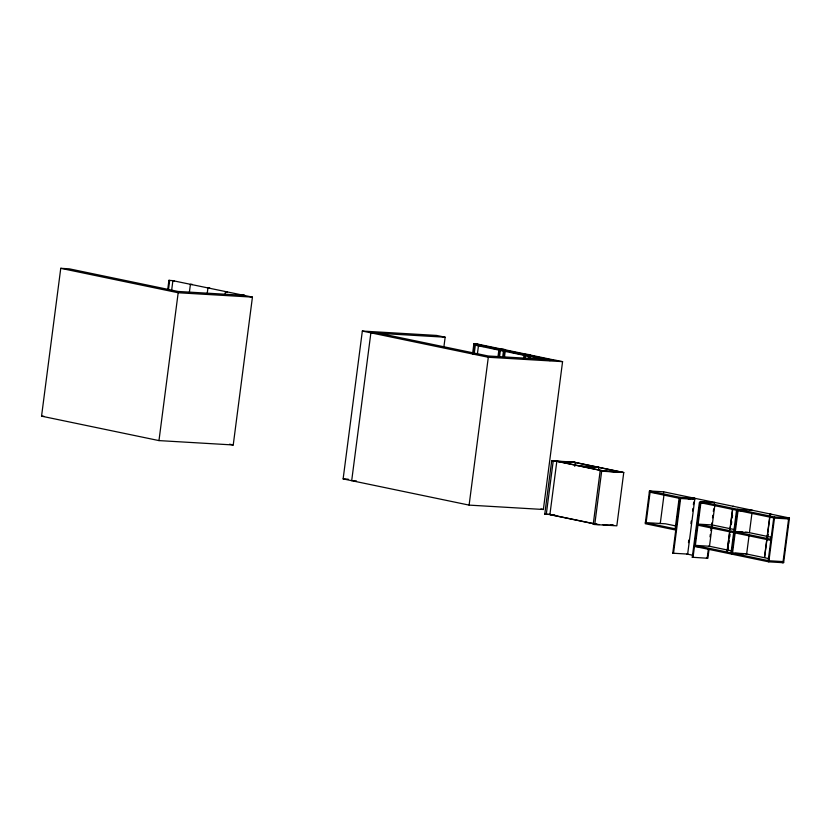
<?xml version="1.0" encoding="UTF-8"?>
<svg xmlns="http://www.w3.org/2000/svg" width="831" height="831" viewBox="0 0 831 831"><rect width="100%" height="100%" fill="white"/><g stroke="black" fill="none" stroke-linecap="round" stroke-linejoin="round"><path stroke-width="1.25" d="M171.56 290.975L172.89 280.691L252.437 297.114L233.241 444.969L158.97 440.596L41.55 416.165L60.756 268.32L69.191 268.818L178.063 291.463L243.888 295.337M167.758 289.333L168.932 280.338L174.489 280.785L173.752 280.629M168.506 289.489L169.669 280.494L168.932 280.338M158.97 440.596L178.177 292.751L60.756 268.32M189.239 293.333L190.413 284.337L192.376 284.503L191.577 284.462M207.262 293.125L207.927 287.973L209.9 288.149L209.1 288.097M225.118 294.195L225.45 291.619L227.414 291.795L226.624 291.743M379.331 333.335L488.192 355.99L554.028 359.865L562.577 361.641L543.37 509.486L469.11 505.113L343.13 478.905L362.337 331.06L436.597 335.433L445.156 337.209L443.816 347.493M351.69 480.692L370.886 332.836L445.156 337.209M472.548 354.068L473.878 343.785L477.898 344.138M473.296 354.224L474.626 343.941M474.158 354.141L475.322 345.197M477.347 354.328L478.5 345.384L476.381 345.26M469.11 505.113L488.306 357.268L362.337 331.06M498.018 356.489L498.849 350.09M498.766 356.644L499.743 349.165L502.921 349.352M499.524 356.8L500.355 350.412L503.534 350.599L502.703 356.987M503.628 357.299L504.625 349.581L505.425 349.633L502.952 349.238M504.417 357.34L505.248 350.911M523.509 359.158L523.997 355.325M524.423 358.036L524.891 354.39L528.08 354.577L527.934 355.668M525.171 358.192L525.504 355.637L527.623 355.761M528.35 358.379L528.682 355.824M529.274 358.67L529.607 356.104M530.074 358.722L530.407 356.146M549.904 360.716L550.049 359.626L473.878 343.785M554.859 514.94L544.772 514.119L551.691 460.8L573.785 462.098L623.759 472.496L616.831 525.815L594.747 524.517L593.241 524.205L600.169 470.886L622.253 472.185M546.268 514.431L553.197 461.112L551.691 460.8M574.751 466.316L575.239 462.524L558.37 461.527M598.403 469.93L598.725 467.406M594.747 524.517L601.665 471.198L600.169 470.886M782.864 562.545L783.654 562.587L789.45 517.993L663.616 491.807L649.478 490.976L645.23 523.696L675.759 530.053M646.123 522.761L650.091 492.222L655.233 492.523M663.47 492.897L663.616 491.807M664.062 494.331L660.261 523.592L659.502 523.437M675.156 528.807L679.124 498.257M649.333 492.066L680.62 498.579L673.505 553.353L672.757 553.197L680.007 497.333L649.478 490.976M688.463 542.643L688.785 540.108M690.925 523.634L691.257 521.099M692.576 510.972L692.898 508.437M693.397 504.635L693.719 502.101M694.01 499.254L694.145 498.164L680.007 497.333M687.642 554.184L694.758 499.41L693.262 499.099M715.283 502.558L700.284 501.55L693.033 557.414L692.275 557.258L699.39 502.475L774.471 518.097L788.609 518.928L787.861 518.773M695.35 545.448L700.897 502.797L703.462 502.942M708.324 549.333L707.171 558.245L706.412 558.089M714.276 503.472L714.421 502.381M710.017 536.919L710.349 534.375M710.848 530.552L711.18 527.997M711.513 525.452L711.845 522.907M712.499 517.806L712.832 515.262M713.33 511.439L713.663 508.884M709.03 549.405L707.877 558.276L692.275 557.258M714.868 504.874L709.487 546.279L694.602 545.292L768.935 560.759L783.072 561.59M727.115 550.943L729.597 531.83M729.93 529.285L732.578 508.894M727.281 550.984L729.763 531.871M730.096 529.316L732.745 508.925M728.07 549.717L728.403 547.172M728.901 543.349L729.234 540.794M729.732 536.971L730.065 534.426M731.384 524.236L731.716 521.681M732.215 517.858L732.547 515.313M731.02 552.875L736.557 510.213M749.105 535.195L746.654 554.017L732.516 553.186L738.063 510.525L743.205 510.826M771.563 537.293L749.427 532.681L752.034 512.613M764.447 557.404L770.067 514.077L771.033 514.16M764.613 557.435L770.244 514.119M767.886 537.065L768.218 534.51M768.187 560.603L773.723 517.942M788.754 517.838L782.927 562.68L768.789 561.849L774.617 517.007L700.284 501.55M172.89 280.691L173.689 280.733M242.964 295.265L244.937 295.441L244.137 295.389M178.177 292.751L252.437 297.114M528.111 354.473L530.573 354.858L529.773 354.816M488.306 357.268L562.577 361.641M41.55 416.165L43.96 416.31M553.197 461.112L575.291 462.41M580.35 466.098L597.229 467.095M581.098 466.253L598.85 467.313M603.836 470.99L620.705 471.977M601.665 471.198L623.759 472.496M694.217 498.299L695.017 498.34M688.12 498.787L690.686 498.943M679.872 498.423L694.758 499.41M343.13 478.905L348.251 479.207M352.895 480.765L356.509 480.972M732.9 506.349L733.866 506.432M752.45 510.296L737.45 509.278L731.623 554.121L735.487 554.339M774.617 517.007L789.45 517.993M544.772 514.119L550.901 514.482M700.554 525.358L697.978 525.213L733.648 532.629M649.001 523.914L651.514 524.07M736.359 531.695L742.789 532.069M745.355 532.224L747.921 532.37M749.427 532.681L735.29 531.85L770.95 539.277M593.241 524.205L599.38 524.569M603.057 524.787L614.099 525.431M737.72 533.097L740.286 533.242M698.32 546.611L694.456 546.383L768.789 561.849M734.874 553.093L743.87 553.623M672.757 553.197L687.767 554.09M477.056 343.972L553.228 359.813M477.752 345.229L484.006 346.537M490.269 347.836L495.276 348.875M510.327 352.012L524.164 354.889M534.219 356.977L539.257 358.026M474.574 345.042L543.619 359.408M574.491 462.368L621.463 472.133M557.611 461.371L604.584 471.146M603.784 471.094L556.822 461.33L549.893 514.649L596.866 524.423M734.396 529.555L712.26 524.953L698.123 524.122L733.783 531.539M735.144 532.941L770.815 540.368M676.465 526.075L665.475 523.79L645.365 522.606L675.904 528.963M229.574 444.211L233.241 444.969M540.929 508.977L543.37 509.486M611.201 524.88L613.735 525.41M610.401 524.839L612.946 525.369M708.739 546.123L732.277 551.026M745.906 553.862L769.444 558.754M781.202 562.078L783.654 562.587M780.454 562.161L782.927 562.68M550.693 514.701L597.655 524.465M686.894 554.028L693.262 555.357"/></g></svg>
